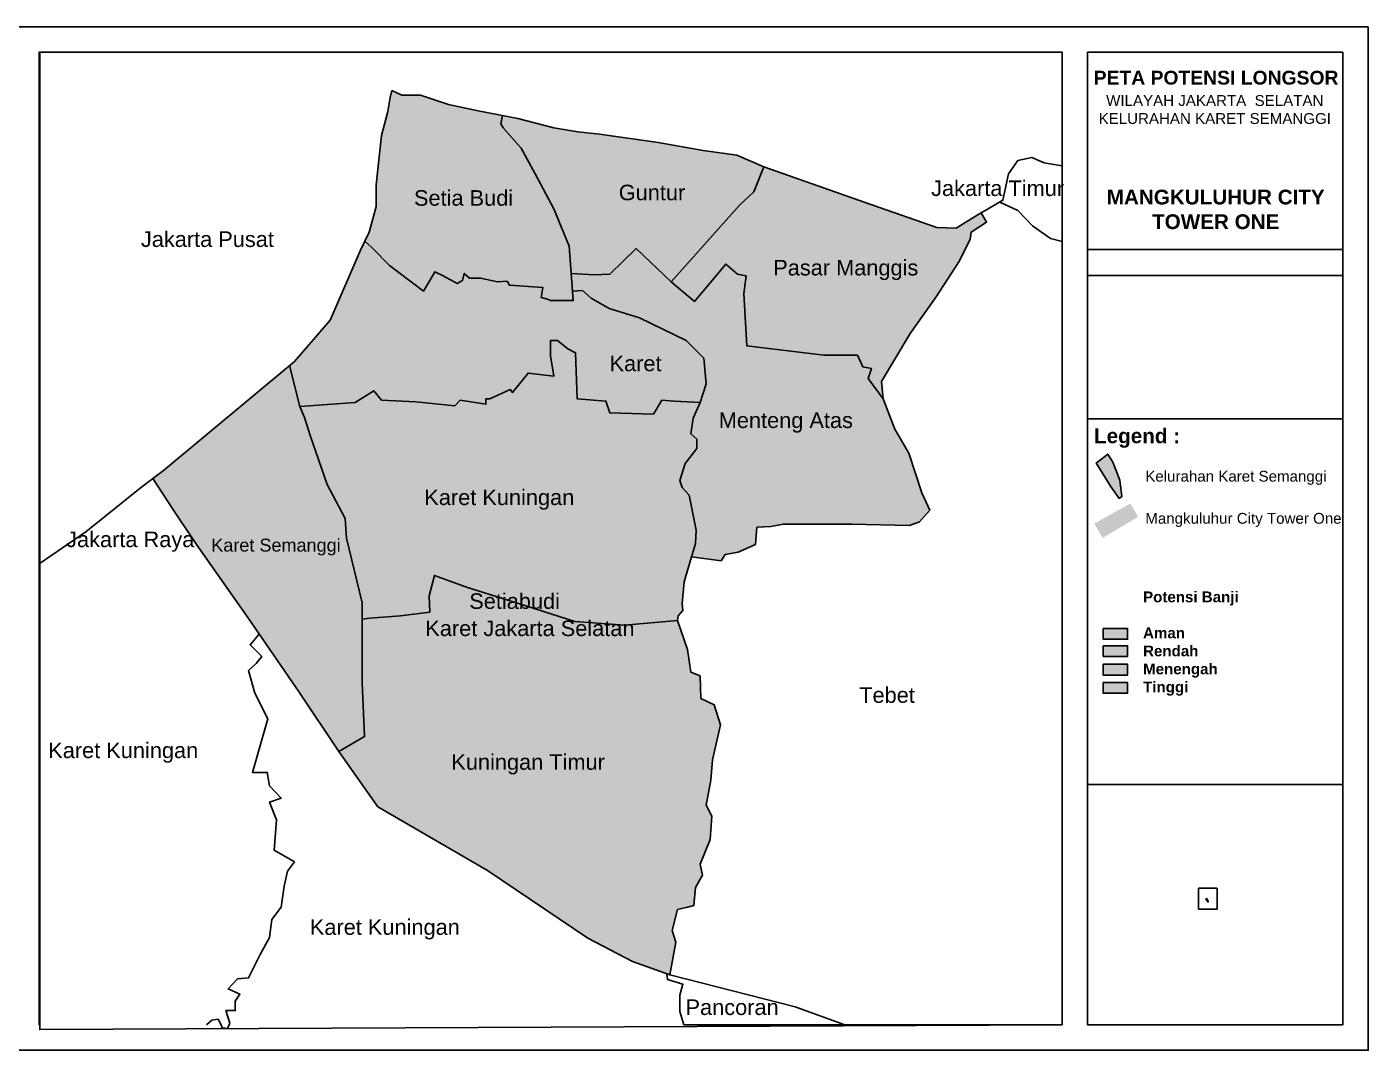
# Model space of a CAD drawing. Header units: millimetres. Extents: x -2888 to 7167, y -634 to 4310.
# Drawn here: x -406.6 to -140.3, y 469.6 to 672.8 of the extents above; entities that cross this region are included whole.
import ezdxf

# ---------------------------------------------------------------- set-up
doc = ezdxf.new("R2010")
doc.units = ezdxf.units.MM
doc.header["$MEASUREMENT"] = 0
doc.linetypes.add('ACAD_ISO06W100', pattern=[36, 24, -3, 0, -3, 0, -3, 0, -3])
doc.layers.add('Batas Luar', color=7, linetype='ACAD_ISO06W100', lineweight=211)
doc.styles.get("Standard").update_dxf_attribs({"font": 'arial.ttf'})
picture_1 = doc.add_image_def('image1.jpg', size_in_pixel=(1280, 720))

msp = doc.modelspace()

# ---------------------------------------------------------------- hatches: boundary and pattern name
h = msp.add_hatch(color=4)
h.dxf.hatch_style = 1
h.paths.add_polyline_path([(-190.92282, 586.34733), (-191.96983, 587.9342), (-192.82674, 587.27796), (-194.22969, 586.14801), (-193.50184, 585.00119), (-191.44691, 581.58677), (-189.66464, 579.12491), (-189.18983, 579.49493), (-189.58643, 582.73863)])
at = {"transparency": 33554687}
h = msp.add_hatch(color=8, dxfattribs=at)
h.dxf.hatch_style = 1
h.paths.add_polyline_path([(-185.9111, 575.46986), (-187.47756, 578.11509), (-194.64888, 574.13058), (-192.96745, 571.29121)])
h = msp.add_hatch(color=3)
h.dxf.hatch_style = 1
h.paths.add_polyline_path([(-188.03255, 551.16811), (-188.03255, 553.29574), (-192.86921, 553.29574), (-192.86921, 551.16811)])
h = msp.add_hatch(color=2)
h.dxf.hatch_style = 1
h.paths.add_polyline_path([(-188.03255, 547.75314), (-188.03255, 549.88077), (-192.86921, 549.88077), (-192.86921, 547.75314)])
at = {"true_color": 0xf27172}
h = msp.add_hatch(color=11, dxfattribs=at)
h.dxf.hatch_style = 1
h.paths.add_polyline_path([(-188.03255, 544.05847), (-188.03255, 546.1861), (-192.86921, 546.1861), (-192.86921, 544.05847)])
at = {"true_color": 0xed1f24}
h = msp.add_hatch(color=240, dxfattribs=at)
h.dxf.hatch_style = 1
h.paths.add_polyline_path([(-192.86921, 542.5586), (-192.86921, 540.43097), (-188.03255, 540.43097), (-188.03255, 542.5586)])
at = {"layer": 'Batas Luar', "ltscale": 100, "transparency": 33554687}
h = msp.add_hatch(color=3, dxfattribs=at)
h.dxf.hatch_style = 1
h.paths.add_polyline_path([(-322.8282, 657.35158), (-328.39322, 659.20659), (-332.10324, 659.20659), (-334.11283, 660.1341), (-334.422, 658.74284), (-334.88575, 655.96033), (-336.12242, 651.16823), (-337.20451, 641.42944), (-337.20451, 637.10109), (-338.59576, 631.99982), (-339.44597, 630.22211), (-337.97743, 628.90814), (-334.57658, 625.35271), (-330.24823, 622.10645), (-327.82435, 620.28854), (-325.91988, 623.49771), (-325.5404, 624.13716), (-323.91029, 623.34312), (-321.12778, 621.79728), (-320.04569, 622.41562), (-319.73652, 623.80687), (-318.65443, 622.87937), (-316.49026, 622.87937), (-313.08941, 622.10645), (-311.23441, 622.26103), (-310.77065, 621.48811), (-304.12355, 621.02436), (-304.43271, 619.01477), (-303.19604, 618.7056), (-302.57771, 618.39644), (-298.09477, 618.39644), (-298.86769, 629.21731), (-301.95937, 636.63734), (-305.66939, 643.59362), (-308.4519, 648.69489), (-312.51099, 653.28343), (-312.14085, 655.17116), (-316.95401, 656.11491)])
h.paths.add_polyline_path([(-272.27926, 648.23113), (-281.24513, 649.77697), (-292.83892, 651.4774), (-297.16727, 651.94115), (-301.95937, 652.71407), (-309.07023, 654.56907), (-312.14085, 655.17116), (-312.47108, 653.48699), (-312.00733, 652.71407), (-308.4519, 648.69489), (-305.66939, 643.59362), (-301.95937, 636.63734), (-298.86769, 629.21731), (-298.48123, 623.80687), (-293.92101, 623.49771), (-290.82933, 623.65229), (-285.57348, 628.75356), (-278.6172, 622.10645), (-265.01381, 637.41026), (-262.2313, 640.03819), (-260.22171, 644.98487), (-265.63215, 647.30363)])
h.paths.add_polyline_path([(-260.22171, 644.98487), (-262.2313, 640.03819), (-265.01381, 637.41026), (-278.6172, 622.10645), (-273.97968, 618.24185), (-267.79632, 625.66188), (-265.47756, 623.65229), (-263.77714, 623.34312), (-264.24089, 619.78769), (-263.62256, 609.43057), (-248.31875, 607.57556), (-241.67164, 607.57556), (-240.58955, 605.2568), (-238.88913, 604.94763), (-239.50747, 602.93804), (-236.57037, 598.91886), (-236.87954, 602.31971), (-231.15993, 611.90391), (-226.05866, 619.16936), (-221.42115, 626.28022), (-219.25697, 630.60857), (-219.10239, 631.99982), (-216.01071, 634.00941), (-217.06664, 635.85728), (-217.86572, 635.40067), (-222.03948, 632.77274), (-225.90408, 632.92732), (-240.1258, 637.87401)])
h.paths.add_polyline_path([(-264.24089, 619.78769), (-263.77714, 623.34312), (-265.47756, 623.65229), (-267.79632, 625.66188), (-273.97968, 618.24185), (-278.6172, 622.10645), (-285.57348, 628.75356), (-290.82933, 623.65229), (-293.92101, 623.49771), (-298.48123, 623.80687), (-298.22817, 620.264), (-296.23977, 620.40603), (-294.53934, 618.86019), (-290.98391, 616.8506), (-284.95514, 614.99559), (-275.6801, 610.51266), (-272.12467, 606.95723), (-271.66092, 601.85596), (-272.89759, 598.14594), (-274.28885, 595.05426), (-274.7526, 591.96258), (-273.51593, 590.8805), (-273.51593, 589.02549), (-275.83469, 586.0884), (-276.91678, 582.68755), (-276.45302, 581.29629), (-275.06177, 579.75045), (-273.67051, 572.79418), (-273.8251, 570.16625), (-274.59802, 567.53832), (-268.72383, 566.76541), (-267.95091, 568.00208), (-265.32298, 568.46583), (-261.92213, 570.01167), (-261.61297, 573.41251), (-258.83046, 573.5671), (-256.35711, 574.03085), (-242.75373, 574.03085), (-231.31452, 573.72168), (-229.30493, 574.4946), (-227.29534, 576.81336), (-228.84117, 580.21421), (-231.4691, 588.09799), (-234.25161, 592.89009), (-236.57037, 598.91886), (-239.50747, 602.93804), (-238.88913, 604.94763), (-240.58955, 605.2568), (-241.67164, 607.57556), (-248.31875, 607.57556), (-263.62256, 609.43057)])
h.paths.add_polyline_path([(-320.50944, 598.60969), (-315.40817, 597.83677), (-315.40817, 598.91886), (-314.63525, 598.91886), (-310.61607, 600.77387), (-310.15232, 600.15553), (-307.06064, 604.02013), (-301.95937, 603.4018), (-302.57771, 607.42098), (-302.57771, 610.51266), (-301.18645, 610.51266), (-299.17686, 608.81223), (-297.63102, 608.03931), (-297.32185, 598.91886), (-291.60225, 598.45511), (-290.82933, 596.13635), (-282.17263, 595.82718), (-280.47221, 598.60969), (-277.99886, 598.45511), (-272.89759, 598.14594), (-271.66092, 601.85596), (-272.12467, 606.95723), (-275.6801, 610.51266), (-284.95514, 614.99559), (-290.98391, 616.8506), (-294.53934, 618.86019), (-296.23977, 620.40603), (-298.22817, 620.264), (-298.09477, 618.39644), (-302.57771, 618.39644), (-303.19604, 618.7056), (-304.43271, 619.01477), (-304.12355, 621.02436), (-310.77065, 621.48811), (-311.23441, 622.26103), (-313.08941, 622.10645), (-316.49026, 622.87937), (-318.65443, 622.87937), (-319.73652, 623.80687), (-320.04569, 622.41562), (-321.12778, 621.79728), (-323.91029, 623.34312), (-325.5404, 624.13716), (-325.91988, 623.49771), (-327.82435, 620.28854), (-330.24823, 622.10645), (-334.57658, 625.35271), (-337.97743, 628.90814), (-339.44597, 630.22211), (-340.29618, 628.44439), (-346.32496, 614.53184), (-353.43582, 606.33889), (-354.43935, 605.50262), (-352.35373, 597.37302), (-341.37827, 598.14594), (-337.66826, 600.4647), (-336.12242, 598.60969), (-329.32073, 598.30053), (-321.59153, 597.52761)])
h.paths.add_polyline_path([(-315.40817, 597.83677), (-320.50944, 598.60969), (-321.59153, 597.52761), (-329.32073, 598.30053), (-336.12242, 598.60969), (-337.66826, 600.4647), (-341.37827, 598.14594), (-352.35373, 597.37302), (-351.42623, 595.20885), (-350.34414, 591.65342), (-346.94329, 581.91463), (-343.38786, 575.11294), (-343.07869, 571.24834), (-339.98702, 558.41787), (-339.98702, 555.17161), (-338.44118, 555.32619), (-332.4124, 555.78995), (-326.53821, 556.56287), (-326.6928, 559.80913), (-325.61071, 563.82831), (-319.27277, 561.50955), (-307.52439, 557.79954), (-297.78561, 554.70786), (-287.89223, 553.93494), (-277.38053, 554.86244), (-277.22594, 555.78995), (-276.29844, 556.87203), (-276.45302, 558.26329), (-276.06016, 562.56702), (-274.59802, 567.53832), (-273.8251, 570.16625), (-273.67051, 572.79418), (-275.06177, 579.75045), (-276.45302, 581.29629), (-276.91678, 582.68755), (-275.83469, 586.0884), (-273.51593, 589.02549), (-273.51593, 590.8805), (-274.7526, 591.96258), (-274.28885, 595.05426), (-272.89759, 598.14594), (-277.99886, 598.45511), (-280.47221, 598.60969), (-282.17263, 595.82718), (-290.82933, 596.13635), (-291.60225, 598.45511), (-297.32185, 598.91886), (-297.63102, 608.03931), (-299.17686, 608.81223), (-301.18645, 610.51266), (-302.57771, 610.51266), (-302.57771, 607.42098), (-301.95937, 603.4018), (-307.06064, 604.02013), (-310.15232, 600.15553), (-310.61607, 600.77387), (-314.63525, 598.91886), (-315.40817, 598.91886)])
h.paths.add_polyline_path([(-339.98702, 555.17161), (-339.98702, 558.41787), (-343.07869, 571.24834), (-343.38786, 575.11294), (-346.94329, 581.91463), (-350.34414, 591.65342), (-351.42623, 595.20885), (-352.35373, 597.37302), (-354.43935, 605.50262), (-379.40592, 584.69714), (-381.57009, 583.07401), (-377.55091, 576.96794), (-372.91339, 570.01167), (-362.71085, 555.48078), (-352.50831, 540.64072), (-344.62453, 528.89234), (-339.52326, 531.82944), (-339.98702, 542.49573)])
h = msp.add_hatch(color=3, dxfattribs=at)
h.dxf.hatch_style = 1
h.paths.add_polyline_path([(-287.89223, 553.93494), (-297.78561, 554.70786), (-307.52439, 557.79954), (-319.27277, 561.50955), (-325.61071, 563.82831), (-326.6928, 559.80913), (-326.53821, 556.56287), (-332.4124, 555.78995), (-338.44118, 555.32619), (-339.98702, 555.17161), (-339.98702, 542.49573), (-339.52326, 531.82944), (-344.62453, 528.89234), (-336.89534, 517.91689), (-315.099, 505.241), (-295.15768, 491.7922), (-286.34639, 487.15468), (-278.92637, 484.52676), (-277.68969, 491.01928), (-278.46261, 493.33804), (-277.38053, 497.51181), (-275.37094, 497.97556), (-274.13426, 498.28473), (-273.8251, 501.84016), (-272.43384, 504.3135), (-272.89759, 506.47767), (-270.888, 511.42436), (-270.57883, 516.06188), (-271.66092, 518.22605), (-270.73342, 523.17274), (-270.42425, 527.19192), (-268.87841, 534.1482), (-270.11508, 538.16738), (-272.74301, 539.40405), (-272.89759, 543.88698), (-274.7526, 544.6599), (-275.37094, 549.14284), (-277.38053, 554.86244)])
h = msp.add_hatch(color=2, dxfattribs=at)
h.dxf.hatch_style = 1
h.paths.add_polyline_path([(-172.20377, 499.53412), (-172.30617, 499.66786), (-172.41644, 499.65211), (-172.47157, 499.51052), (-172.41587, 499.45485), (-172.05067, 498.96245), (-172.0541, 499.18797), (-172.13287, 499.33745)])

# ---------------------------------------------------------------- linework, layer by layer
for p, q in [((-145.32018, 628.52769), (-195.95281, 628.52769)), ((-145.32018, 594.90903), (-195.95281, 594.90903)), ((-145.32018, 522.3048), (-195.95281, 522.3048))]:
    msp.add_line(p, q)
for points in [[(-140.25692, 672.77197), (-140.25692, 469.57012), (-409, 469.57012), (-409, 672.77197)], [(-409, 672.77197), (-140.25692, 672.77197)], [(-201.01607, 474.63339), (-404.01913, 473.66587), (-404.01913, 667.70871)], [(-201.01607, 474.63339), (-201.01607, 667.70871)], [(-195.95281, 667.70871), (-145.32018, 667.70871)], [(-145.32018, 667.70871), (-145.32018, 474.63339), (-195.95281, 474.63339)], [(-145.32018, 474.63339), (-195.95281, 474.63339), (-195.95281, 667.70871)], [(-193.50184, 585.00119), (-191.44691, 581.58677), (-189.66464, 579.12491), (-189.18983, 579.49493), (-189.58643, 582.73863), (-190.92282, 586.34733), (-191.96983, 587.9342), (-192.82674, 587.27796), (-194.22969, 586.14801), (-193.50184, 585.00119)], [(-192.86921, 553.29574), (-192.86921, 551.16811), (-188.03255, 551.16811), (-188.03255, 553.29574), (-192.86921, 553.29574)], [(-192.86921, 549.88077), (-192.86921, 547.75314), (-188.03255, 547.75314), (-188.03255, 549.88077), (-192.86921, 549.88077)], [(-192.86921, 546.1861), (-192.86921, 544.05847), (-188.03255, 544.05847), (-188.03255, 546.1861), (-192.86921, 546.1861)], [(-192.86921, 542.5586), (-192.86921, 540.43097), (-188.03255, 540.43097), (-188.03255, 542.5586), (-192.86921, 542.5586)], [(-150.38345, 474.63339), (-195.95281, 474.63339)], [(-409, 469.57012), (-140.25692, 469.57012)]]:
    msp.add_lwpolyline(points)
at = {"ltscale": 100}
for points in [[(-403, 667.70871), (-404.13934, 667.70871)], [(-276.14386, 474.63339), (-201.01607, 474.63339), (-201.01607, 667.70871), (-404.13934, 667.70871), (-404.13934, 474.63339), (-404.01913, 474.63339)], [(-334.11283, 660.1341), (-334.422, 658.74284), (-334.88575, 655.96033), (-336.12242, 651.16823), (-337.20451, 641.42944), (-337.20451, 637.10109), (-338.59576, 631.99982), (-340.29618, 628.44439), (-346.32496, 614.53184), (-353.43582, 606.33889), (-379.40592, 584.69714), (-383.73427, 581.45088), (-394.86431, 572.48501), (-404.13934, 566.14707)], [(-334.11283, 660.1341), (-332.10324, 659.20659), (-328.39322, 659.20659), (-322.8282, 657.35158), (-316.95401, 656.11491), (-309.07023, 654.56907), (-301.95937, 652.71407), (-297.16727, 651.94115), (-292.83892, 651.4774), (-281.24513, 649.77697), (-272.27926, 648.23113), (-265.63215, 647.30363), (-260.22171, 644.98487), (-240.1258, 637.87401), (-225.90408, 632.92732), (-222.03948, 632.77274), (-217.86572, 635.40067), (-215.70154, 636.63734), (-212.76445, 638.33776), (-211.68236, 643.59362), (-209.82735, 646.22154), (-207.04484, 646.83988), (-204.5715, 645.75779), (-201.01607, 645.13945)], [(-339.44597, 630.22211), (-337.97743, 628.90814), (-334.57658, 625.35271), (-330.24823, 622.10645), (-327.82435, 620.28854), (-325.91988, 623.49771), (-325.5404, 624.13716), (-323.91029, 623.34312), (-321.12778, 621.79728), (-320.04569, 622.41562), (-319.73652, 623.80687), (-318.65443, 622.87937), (-316.49026, 622.87937), (-313.08941, 622.10645), (-311.23441, 622.26103), (-310.77065, 621.48811), (-304.12355, 621.02436), (-304.43271, 619.01477), (-303.19604, 618.7056), (-302.57771, 618.39644), (-298.09477, 618.39644), (-298.86769, 629.21731), (-301.95937, 636.63734), (-305.66939, 643.59362), (-308.4519, 648.69489), (-312.00733, 652.71407), (-312.47108, 653.48699), (-312.14085, 655.17116)], [(-298.48123, 623.80687), (-293.92101, 623.49771), (-290.82933, 623.65229), (-285.57348, 628.75356), (-278.6172, 622.10645), (-265.01381, 637.41026), (-262.2313, 640.03819), (-260.22171, 644.98487)], [(-213.3799, 637.98145), (-209.82735, 636.32817), (-206.89026, 633.23649), (-203.33483, 630.76315), (-201.01607, 630.14481)], [(-278.6172, 622.10645), (-273.97968, 618.24185), (-267.79632, 625.66188), (-265.47756, 623.65229), (-263.77714, 623.34312), (-264.24089, 619.78769), (-263.62256, 609.43057), (-248.31875, 607.57556), (-241.67164, 607.57556), (-240.58955, 605.2568), (-238.88913, 604.94763), (-239.50747, 602.93804), (-236.57037, 598.91886), (-236.87954, 602.31971), (-231.15993, 611.90391), (-226.05866, 619.16936), (-221.42115, 626.28022), (-219.25697, 630.60857), (-219.10239, 631.99982), (-216.01071, 634.00941), (-217.06664, 635.85728)], [(-236.57037, 598.91886), (-234.25161, 592.89009), (-231.4691, 588.09799), (-228.84117, 580.21421), (-227.29534, 576.81336), (-229.30493, 574.4946), (-231.31452, 573.72168), (-242.75373, 574.03085), (-256.35711, 574.03085), (-258.83046, 573.5671), (-261.61297, 573.41251), (-261.92213, 570.01167), (-265.32298, 568.46583), (-267.95091, 568.00208), (-268.72383, 566.76541), (-274.59802, 567.53832), (-273.8251, 570.16625), (-273.67051, 572.79418), (-275.06177, 579.75045), (-276.45302, 581.29629), (-276.91678, 582.68755), (-275.83469, 586.0884), (-273.51593, 589.02549), (-273.51593, 590.8805), (-274.7526, 591.96258), (-274.28885, 595.05426), (-272.89759, 598.14594), (-271.66092, 601.85596), (-272.12467, 606.95723), (-275.6801, 610.51266), (-284.95514, 614.99559), (-290.98391, 616.8506), (-294.53934, 618.86019), (-296.23977, 620.40603), (-298.22817, 620.264)], [(-272.89759, 598.14594), (-277.99886, 598.45511), (-280.47221, 598.60969), (-282.17263, 595.82718), (-290.82933, 596.13635), (-291.60225, 598.45511), (-297.32185, 598.91886), (-297.63102, 608.03931), (-299.17686, 608.81223), (-301.18645, 610.51266), (-302.57771, 610.51266), (-302.57771, 607.42098), (-301.95937, 603.4018), (-307.06064, 604.02013), (-310.15232, 600.15553), (-310.61607, 600.77387), (-314.63525, 598.91886), (-315.40817, 598.91886), (-315.40817, 597.83677), (-320.50944, 598.60969), (-321.59153, 597.52761), (-329.32073, 598.30053), (-336.12242, 598.60969), (-337.66826, 600.4647), (-341.37827, 598.14594), (-352.35373, 597.37302), (-354.43935, 605.50262)], [(-274.59802, 567.53832), (-276.06016, 562.56702), (-276.45302, 558.26329), (-276.29844, 556.87203), (-277.22594, 555.78995), (-277.38053, 554.86244), (-287.89223, 553.93494), (-297.78561, 554.70786), (-307.52439, 557.79954), (-319.27277, 561.50955), (-325.61071, 563.82831), (-326.6928, 559.80913), (-326.53821, 556.56287), (-332.4124, 555.78995), (-338.44118, 555.32619), (-339.98702, 555.17161), (-339.98702, 558.41787), (-343.07869, 571.24834), (-343.38786, 575.11294), (-346.94329, 581.91463), (-350.34414, 591.65342), (-351.42623, 595.20885), (-352.35373, 597.37302)], [(-339.98702, 555.17161), (-339.98702, 542.49573), (-339.52326, 531.82944), (-344.62453, 528.89234), (-352.50831, 540.64072), (-362.71085, 555.48078), (-372.91339, 570.01167), (-377.55091, 576.96794), (-381.57009, 583.07401)], [(-277.38053, 554.86244), (-275.37094, 549.14284), (-274.7526, 544.6599), (-272.89759, 543.88698), (-272.74301, 539.40405), (-270.11508, 538.16738), (-268.87841, 534.1482), (-270.42425, 527.19192), (-270.73342, 523.17274), (-271.66092, 518.22605), (-270.57883, 516.06188), (-270.888, 511.42436), (-272.89759, 506.47767), (-272.43384, 504.3135), (-273.8251, 501.84016), (-274.13426, 498.28473), (-275.37094, 497.97556), (-277.38053, 497.51181), (-278.46261, 493.33804), (-277.68969, 491.01928), (-278.92637, 484.52676), (-286.34639, 487.15468), (-295.15768, 491.7922), (-315.099, 505.241), (-336.89534, 517.91689), (-344.62453, 528.89234)], [(-360.45114, 552.19392), (-362.2471, 550.07034), (-359.92834, 547.75158), (-361.01043, 546.36033), (-362.55627, 544.96907), (-361.3196, 540.48614), (-358.69167, 535.38487), (-361.78335, 524.71858), (-358.84626, 524.71858), (-358.3825, 522.09065), (-356.06374, 519.61731), (-358.3825, 518.84439), (-356.99125, 515.28896), (-357.455, 509.26019), (-353.43582, 506.94143), (-354.82707, 505.08642), (-355.44541, 502.14932), (-356.06374, 497.97556), (-357.91875, 495.50222), (-358.3825, 491.94679), (-360.23751, 488.54594), (-362.55627, 483.90842), (-364.72044, 483.75384), (-366.57545, 481.74425), (-364.25669, 480.66216), (-365.1842, 479.2709), (-365.1842, 477.4159), (-367.0392, 477.4159), (-366.26628, 474.94255)], [(-279.52443, 484.73857), (-279.39012, 483.59925), (-276.29844, 482.67175), (-276.91678, 480.50758), (-276.91678, 477.26131), (-276.14386, 474.63339)], [(-278.92637, 484.52676), (-254.03835, 478.18882), (-244.14498, 474.63339)], [(-367.96671, 474.63339), (-368.58504, 475.71547), (-369.82171, 475.56089), (-370.9038, 474.63339)], [(-366.72063, 473.85897), (-367.79825, 473.98772), (-367.96671, 474.63339)], [(-366.26628, 474.94255), (-366.72063, 473.85897)]]:
    msp.add_lwpolyline(points, dxfattribs=at)
at = {"color": 1, "ltscale": 100}
msp.add_lwpolyline([(-173.93029, 501.72845), (-170.25633, 501.72845), (-170.25633, 497.60068), (-173.93029, 497.60068)], close=True, dxfattribs=at)
at = {"color": 40, "ltscale": 100, "true_color": 0xf8d731}
msp.add_lwpolyline([(-172.45301, 499.50492), (-172.05067, 498.96245), (-172.0541, 499.18797), (-172.13287, 499.33745), (-172.20377, 499.53412), (-172.30617, 499.66786), (-172.41644, 499.65211), (-172.47157, 499.51052), (-172.42434, 499.46332), (-172.35732, 499.37591)], dxfattribs=at)

# ---------------------------------------------------------------- texts
at = {"attachment_point": 1}
for s, width, gutter_width, heights, insert, char_height in [('{\\fArial|b1|i0|c0|p34;PETA POTENSI LONGSOR}', 49.9201858, 13.73384, [4.76504], (-194.76015, 664.04814), 2.7467678), ('\\pxqc;WILAYAH JAKARTA  SELATAN\\PKELURAHAN KARET SEMANGGI\\P ', 46.0194953, 10.7281, [11.50219], (-193.72208, 659.21412), 2.1456192), ('\\pxqc;{\\fArial|b1|i0|c0|p34;MANGKULUHUR CITY \\PTOWER ONE}', 46.6551601, 14.67301, [16.90265], (-193.85287, 640.43511), 2.9346019), ('\\pxql;{\\fArial|b1|i0|c0|p34;Legend :}', 46.6551601, 14.67301, [16.90265], (-194.68256, 593.02147), 2.9346019), ('\\pxql;Kelurahan Karet Semanggi', 46.0194953, 10.7281, [11.50219], (-184.51177, 584.61075), 2.1456192), ('\\pxql;Mangkuluhur City Tower One', 46.0194953, 10.7281, [11.50219], (-184.51177, 576.25004), 2.1456192), ('{\\fArial|b1|i0|c0|p34;Potensi Banji\\P\\PAman\\PRendah\\PMenengah\\PTinggi}', 46.0194953, 10.7281, [23.43921], (-184.94925, 560.65432), 2.1456192)]:
    msp.add_mtext_dynamic_manual_height_columns(s, width=width, gutter_width=gutter_width, heights=heights, dxfattribs=dict(at, insert=insert, char_height=char_height))
at = {"color": 0, "attachment_point": 1}
for s, width, gutter_width, heights, insert, char_height in [('\\pxqc;Jakarta Timur', 34.5605725, 4.09787, [12.20509], (-231.10935, 642.26563), 3.0916785), ('\\pxqc;Setia Budi', 34.5605725, 4.09787, [12.20509], (-337.13828, 640.34031), 3.0916785), ('\\pxqc;Guntur', 34.5605725, 4.09787, [12.20509], (-299.72897, 641.4224), 3.0916785), ('\\pxqc;Jakarta Pusat', 34.5605725, 4.09787, [12.20509], (-387.99639, 632.14736), 3.0916785), ('\\pxqc;Pasar Manggis', 34.5605725, 4.09787, [12.20509], (-261.25321, 626.49807), 3.0916785), ('\\pxqc;Karet', 34.5605725, 4.09787, [12.20509], (-302.99087, 607.48424), 3.0916785), ('\\pxqc;Menteng Atas', 34.5605725, 4.09787, [12.20509], (-273.15618, 596.19962), 3.0916785), ('\\pxqc;Karet Kuningan', 34.5605725, 4.09787, [12.20509], (-330.04306, 580.89581), 3.0916785), ('\\pxqc;Jakarta Raya', 34.5605725, 4.09787, [12.20509], (-403.31584, 572.54828), 3.0916785), ('\\pxqc;Karet Semanggi', 28.6793802, 3.40053, [10.12814], (-371.4441, 571.13651), 2.5655658), ('\\pxqc;Setiabudi', 34.5605725, 4.09787, [12.20509], (-327.00453, 560.28377), 3.0916785), ('\\pxqc;Karet Jakarta Selatan', 45.7191524, 4.09787, [12.20509], (-329.5434, 554.88532), 3.0916785), ('\\pxqc;Tebet', 34.5605725, 4.09787, [12.20509], (-253.06026, 541.63149), 3.0916785), ('\\pxqc;Karet Kuningan', 34.5605725, 4.09787, [12.20509], (-404.70709, 530.65603), 3.0916785), ('\\pxqc;Kuningan Timur', 34.5605725, 4.09787, [12.20509], (-324.32345, 528.33727), 3.0916785), ('\\pxqc;Karet Kuningan', 34.5605725, 4.09787, [12.20509], (-352.7669, 495.56548), 3.0916785), ('\\pxqc;Pancoran', 34.5605725, 4.09787, [12.20509], (-283.82247, 479.64334), 3.0916785)]:
    msp.add_mtext_dynamic_manual_height_columns(s, width=width, gutter_width=gutter_width, heights=heights, dxfattribs=dict(at, insert=insert, char_height=char_height))

# ---------------------------------------------------------------- pictures from other files: only their frames are drawn
image = msp.add_image(picture_1, insert=(-196.01321, 594.90903), size_in_units=(50.69303, 28.51483), dxfattribs=dict(fade=3))
image.dxf.flags = 7

doc.saveas('drawing.dxf')
